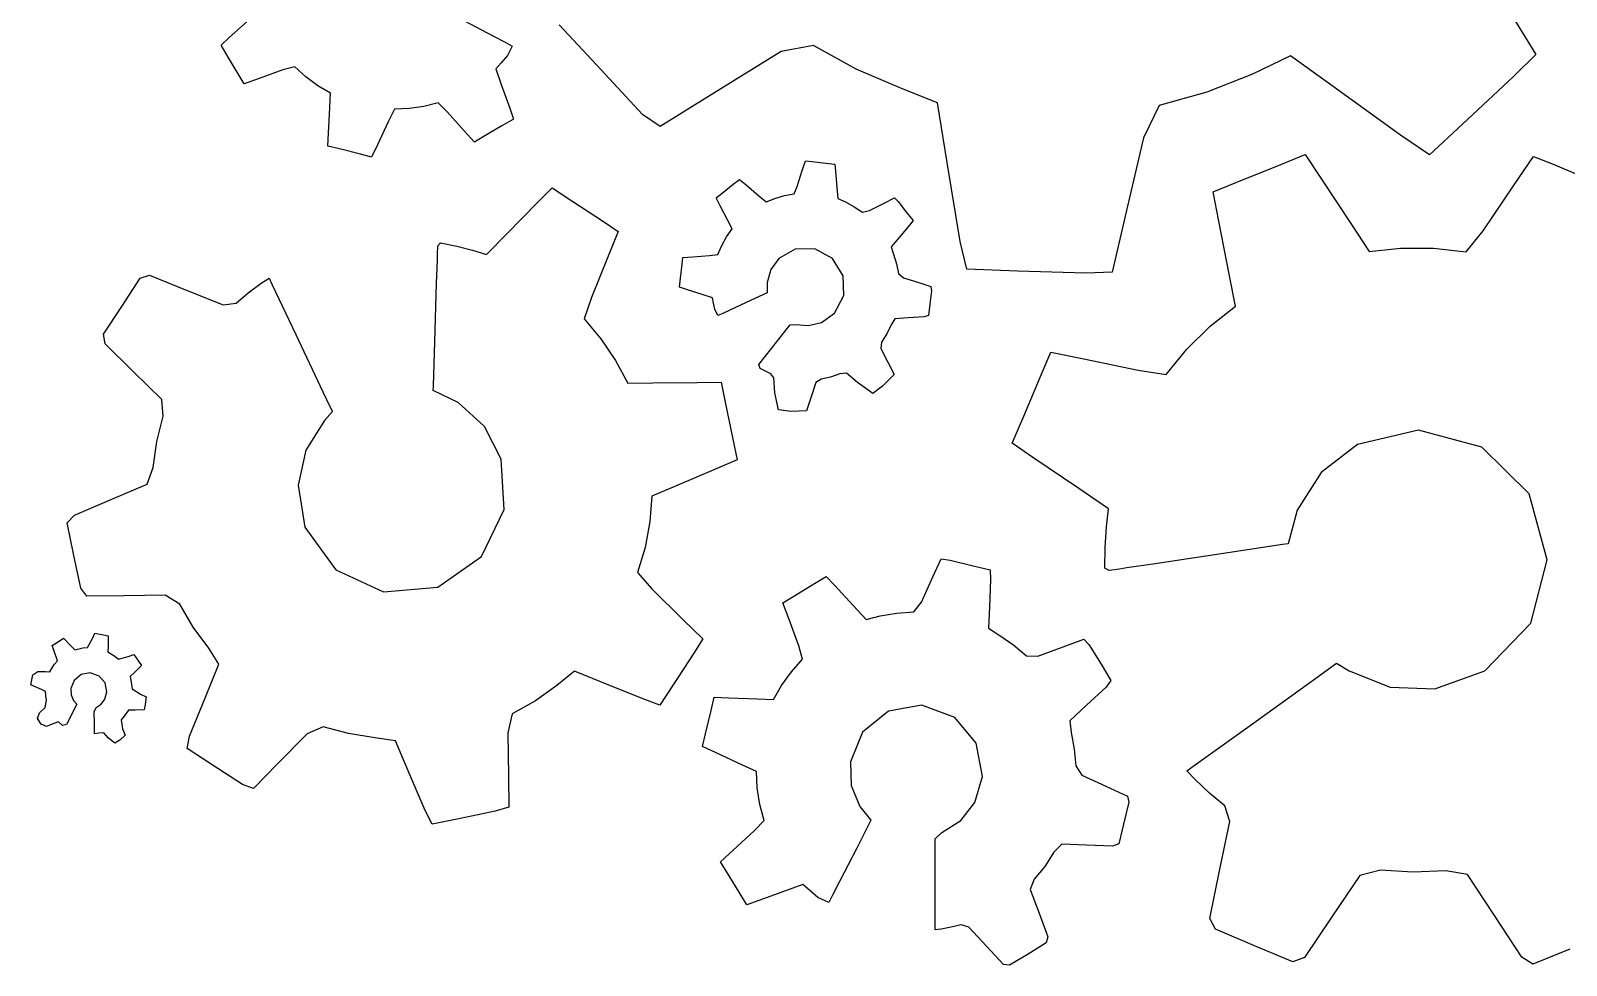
# Model space of a CAD drawing. Header units: metres. Extents: x 300 to 1036, y 0 to 304.
# Drawn here: x 385.6 to 395.45, y 210.51 to 216.51 of the extents above; entities that cross this region are included whole.
import ezdxf

# ---------------------------------------------------------------- set-up
doc = ezdxf.new("R2010")
doc.units = ezdxf.units.M

msp = doc.modelspace()

# ---------------------------------------------------------------- linework, layer by layer
at = {"layer": 'COMPONENT2'}
for p, q in [((395.0803, 216.6366), (395.2533, 216.358)), ((386.8698, 216.4663), (386.9889, 216.5738)), ((388.3761, 216.577), (388.5661, 216.4769)), ((389.229, 216.2896), (388.9872, 216.5483)), ((386.8196, 216.419), (386.8698, 216.4663)), ((386.8652, 216.3425), (386.8196, 216.419)), ((388.5661, 216.4769), (388.6405, 216.4377)), ((388.6405, 216.4377), (388.6864, 216.4134)), ((388.6864, 216.4134), (388.656, 216.3515)), ((390.6187, 216.4163), (390.4113, 216.3788)), ((390.8922, 216.2642), (390.6187, 216.4163)), ((386.9357, 216.2241), (386.8652, 216.3425)), ((388.6167, 216.3057), (388.5806, 216.2664)), ((388.656, 216.3515), (388.6167, 216.3057)), ((390.4113, 216.3788), (389.9808, 216.1112)), ((393.6779, 216.3497), (393.4352, 216.2328)), ((393.961, 216.1461), (393.6779, 216.3497)), ((395.2533, 216.358), (395.1085, 216.2179)), ((386.9684, 216.1714), (386.9357, 216.2241)), ((387.0634, 216.2053), (386.9684, 216.1714)), ((387.2156, 216.2595), (387.0634, 216.2053)), ((387.292, 216.2798), (387.2156, 216.2595)), ((387.3627, 216.2153), (387.292, 216.2798)), ((387.4406, 216.158), (387.3627, 216.2153)), ((388.5806, 216.2664), (388.6159, 216.1673)), ((389.5232, 215.9748), (389.229, 216.2896)), ((391.1827, 216.141), (390.8922, 216.2642)), ((393.4352, 216.2328), (393.1428, 216.117)), ((395.1085, 216.2179), (394.781, 215.9119)), ((387.5206, 216.1108), (387.4406, 216.158)), ((387.5158, 216.0168), (387.5206, 216.1108)), ((388.6159, 216.1673), (388.6706, 216.0141)), ((389.9808, 216.1112), (389.6365, 215.8972)), ((391.4143, 216.0477), (391.1827, 216.141)), ((393.1428, 216.117), (392.8365, 216.0323)), ((394.3846, 215.8413), (393.961, 216.1461)), ((387.5076, 215.8547), (387.5158, 216.0168)), ((387.9306, 216.008), (387.8916, 215.9261)), ((388.0251, 216.0118), (387.9306, 216.008)), ((388.1201, 216.0257), (388.0251, 216.0118)), ((388.2123, 216.0492), (388.1201, 216.0257)), ((388.2704, 215.9912), (388.2123, 216.0492)), ((388.6706, 216.0141), (388.6942, 215.9449)), ((391.4767, 215.665), (391.4143, 216.0477)), ((392.8365, 216.0323), (392.7359, 215.8252)), ((387.8916, 215.9261), (387.8218, 215.7791)), ((388.3795, 215.8701), (388.2704, 215.9912)), ((388.6201, 215.9007), (388.5013, 215.8299)), ((388.6942, 215.9449), (388.6201, 215.9007)), ((389.6365, 215.8972), (389.5232, 215.9748)), ((394.781, 215.9119), (394.5693, 215.7142)), ((387.5034, 215.7716), (387.5076, 215.8547)), ((388.4452, 215.7972), (388.3795, 215.8701)), ((388.5013, 215.8299), (388.4452, 215.7972)), ((392.7359, 215.8252), (392.6181, 215.3213)), ((394.5693, 215.7142), (394.3846, 215.8413)), ((387.5783, 215.7526), (387.5034, 215.7716)), ((387.7127, 215.7186), (387.5783, 215.7526)), ((387.7845, 215.7004), (387.7127, 215.7186)), ((387.8218, 215.7791), (387.7845, 215.7004)), ((393.6156, 215.6534), (393.7727, 215.7173)), ((393.7727, 215.7173), (393.8731, 215.5649)), ((395.1127, 215.5217), (395.2366, 215.7048)), ((395.2366, 215.7048), (395.3627, 215.6541)), ((390.5142, 215.5124), (390.5469, 215.6135)), ((390.5469, 215.6135), (390.5672, 215.6767)), ((390.5672, 215.6767), (390.6078, 215.6726)), ((390.6078, 215.6726), (390.6978, 215.6621)), ((390.6978, 215.6621), (390.756, 215.6552)), ((390.756, 215.6552), (390.7606, 215.6101)), ((390.7606, 215.6101), (390.7691, 215.5048)), ((391.5593, 215.1585), (391.4767, 215.665)), ((393.334, 215.5388), (393.6156, 215.6534)), ((395.3627, 215.6541), (395.6411, 215.5366)), ((390.0332, 215.4694), (390.1048, 215.5259)), ((390.1048, 215.5259), (390.1447, 215.5574)), ((390.1447, 215.5574), (390.1864, 215.522)), ((390.1864, 215.522), (390.2677, 215.4528)), ((390.4942, 215.4644), (390.5142, 215.5124)), ((390.7691, 215.5048), (390.7747, 215.4345)), ((393.1833, 215.4775), (393.334, 215.5388)), ((393.8731, 215.5649), (394.0689, 215.2674)), ((394.9142, 215.2284), (395.1127, 215.5217)), ((388.6515, 215.208), (388.8512, 215.4119)), ((388.8512, 215.4119), (388.9421, 215.5023)), ((388.9421, 215.5023), (389.0687, 215.4194)), ((389.0687, 215.4194), (389.2714, 215.2867)), ((389.9949, 215.4391), (390.0332, 215.4694)), ((390.021, 215.3882), (389.9949, 215.4391)), ((390.2677, 215.4528), (390.3148, 215.4127)), ((390.3148, 215.4127), (390.3714, 215.4356)), ((390.3714, 215.4356), (390.4323, 215.4533)), ((390.4323, 215.4533), (390.4942, 215.4644)), ((390.7747, 215.4345), (390.8244, 215.4124)), ((390.8244, 215.4124), (390.8805, 215.3824)), ((390.9788, 215.3577), (391.0719, 215.4054)), ((391.0719, 215.4054), (391.1382, 215.4394)), ((391.1382, 215.4394), (391.1612, 215.4148)), ((391.1612, 215.4148), (391.2167, 215.3447)), ((393.2195, 215.2901), (393.1833, 215.4775)), ((390.0699, 215.293), (390.021, 215.3882)), ((390.8805, 215.3824), (390.9337, 215.3462)), ((390.9337, 215.3462), (390.9788, 215.3577)), ((391.2167, 215.3447), (391.2574, 215.2933)), ((392.6181, 215.3213), (392.5343, 214.9627)), ((389.2714, 215.2867), (389.3661, 215.2235)), ((389.3661, 215.2235), (389.3017, 215.0638)), ((390.0614, 215.1891), (390.0972, 215.2399)), ((390.0972, 215.2399), (390.0699, 215.293)), ((391.2356, 215.2633), (391.1682, 215.1844)), ((391.2574, 215.2933), (391.2356, 215.2633)), ((393.2872, 214.9396), (393.2195, 215.2901)), ((394.0689, 215.2674), (394.1824, 215.0948)), ((394.8056, 215.0934), (394.9142, 215.2284)), ((388.2078, 215.0764), (388.2096, 215.1302)), ((388.2096, 215.1302), (388.2261, 215.1498)), ((388.2261, 215.1498), (388.3305, 215.1298)), ((388.3305, 215.1298), (388.4328, 215.1029)), ((388.5225, 215.0763), (388.6515, 215.208)), ((390.0059, 215.0765), (390.0306, 215.134)), ((390.0306, 215.134), (390.0614, 215.1891)), ((390.6282, 215.1113), (390.5022, 215.1092)), ((390.7406, 215.0506), (390.6282, 215.1113)), ((391.1682, 215.1844), (391.1173, 215.1248)), ((391.1173, 215.1248), (391.1331, 215.0769)), ((391.6031, 214.9804), (391.5593, 215.1585)), ((394.1824, 215.0948), (394.3849, 215.1155)), ((394.3849, 215.1155), (394.5966, 215.1155)), ((394.5966, 215.1155), (394.8056, 215.0934)), ((388.2019, 214.892), (388.2066, 215.0392)), ((388.2066, 215.0392), (388.2078, 215.0764)), ((388.4328, 215.1029), (388.5225, 215.0763)), ((389.3017, 215.0638), (389.1947, 214.7987)), ((389.7653, 214.9232), (389.7759, 215.0135)), ((389.7759, 215.0135), (389.7814, 215.0559)), ((389.7814, 215.0559), (389.8457, 215.061)), ((389.8457, 215.061), (389.9525, 215.0694)), ((389.9525, 215.0694), (390.0059, 215.0765)), ((390.3972, 215.0494), (390.345, 214.9783)), ((390.5022, 215.1092), (390.3972, 215.0494)), ((390.8095, 214.9387), (390.7406, 215.0506)), ((391.1331, 215.0769), (391.1521, 215.016)), ((391.1521, 215.016), (391.1643, 214.9539)), ((386.182, 214.7427), (386.3008, 214.9243)), ((386.3008, 214.9243), (386.36, 214.9434)), ((386.36, 214.9434), (386.5916, 214.8496)), ((387.0771, 214.8905), (387.127, 214.9229)), ((387.127, 214.9229), (387.1471, 214.881)), ((389.7586, 214.8668), (389.7653, 214.9232)), ((390.345, 214.9783), (390.3211, 214.8957)), ((390.8134, 214.8126), (390.8095, 214.9387)), ((391.1643, 214.9539), (391.1972, 214.9267)), ((391.1972, 214.9267), (391.2947, 214.8952)), ((391.9269, 214.9695), (391.6031, 214.9804)), ((392.3682, 214.9547), (391.9269, 214.9695)), ((392.5343, 214.9627), (392.3682, 214.9547)), ((393.3249, 214.7442), (393.2872, 214.9396)), ((386.5916, 214.8496), (386.8323, 214.7522)), ((386.915, 214.7637), (386.9939, 214.8296)), ((386.9939, 214.8296), (387.0771, 214.8905)), ((387.1471, 214.881), (387.2984, 214.5619)), ((388.1901, 214.5158), (388.2019, 214.892)), ((389.8042, 214.8515), (389.7586, 214.8668)), ((389.906, 214.8187), (389.8042, 214.8515)), ((389.9718, 214.7975), (389.906, 214.8187)), ((390.3223, 214.8291), (390.2157, 214.7798)), ((390.3211, 214.8957), (390.3223, 214.8291)), ((391.2947, 214.8952), (391.3726, 214.87)), ((391.3754, 214.8424), (391.3654, 214.7559)), ((391.3726, 214.87), (391.3754, 214.8424)), ((386.0647, 214.5634), (386.182, 214.7427)), ((386.8323, 214.7522), (386.915, 214.7637)), ((389.1947, 214.7987), (389.1479, 214.6626)), ((389.978, 214.7629), (389.9718, 214.7975)), ((389.9862, 214.7241), (389.978, 214.7629)), ((390.0062, 214.6834), (389.9862, 214.7241)), ((390.0874, 214.7207), (390.0372, 214.6976)), ((390.2157, 214.7798), (390.0874, 214.7207)), ((390.7542, 214.6995), (390.8134, 214.8126)), ((391.3654, 214.7559), (391.3571, 214.6849)), ((393.1628, 214.6149), (393.3249, 214.7442)), ((389.1479, 214.6626), (389.2557, 214.5352)), ((390.0372, 214.6976), (390.0062, 214.6834)), ((390.4437, 214.593), (390.4689, 214.6251)), ((390.4689, 214.6251), (390.5035, 214.6273)), ((390.5035, 214.6273), (390.5878, 214.619)), ((390.5878, 214.619), (390.6711, 214.6398)), ((390.6711, 214.6398), (390.7542, 214.6995)), ((391.1182, 214.6232), (391.0895, 214.5671)), ((391.1418, 214.6617), (391.1182, 214.6232)), ((391.227, 214.6685), (391.1418, 214.6617)), ((391.328, 214.6765), (391.227, 214.6685)), ((391.3571, 214.6849), (391.328, 214.6765)), ((386.0757, 214.5017), (386.0647, 214.5634)), ((387.2984, 214.5619), (387.4728, 214.1941)), ((389.2557, 214.5352), (389.3502, 214.3961)), ((390.3496, 214.4729), (390.4437, 214.593)), ((391.0895, 214.5671), (391.0547, 214.5138)), ((393.0131, 214.4672), (393.1628, 214.6149)), ((386.2562, 214.325), (386.0757, 214.5017)), ((388.1811, 214.2317), (388.1901, 214.5158)), ((390.268, 214.3687), (390.3496, 214.4729)), ((391.0547, 214.5138), (391.0514, 214.4726)), ((391.0514, 214.4726), (391.0968, 214.3838)), ((392.0852, 214.3181), (392.1418, 214.4487)), ((392.1418, 214.4487), (392.3526, 214.4052)), ((392.8805, 214.306), (393.0131, 214.4672)), ((386.439, 214.146), (386.2562, 214.325)), ((389.3502, 214.3961), (389.4286, 214.25)), ((390.2763, 214.3436), (390.268, 214.3687)), ((390.3108, 214.3259), (390.2763, 214.3436)), ((390.3463, 214.3105), (390.3108, 214.3259)), ((391.0968, 214.3838), (391.1372, 214.3047)), ((392.3526, 214.4052), (392.7026, 214.333)), ((392.7026, 214.333), (392.8805, 214.306)), ((388.18, 214.2022), (388.1811, 214.2317)), ((389.4286, 214.25), (389.5878, 214.2517)), ((389.5878, 214.2517), (389.8732, 214.2545)), ((389.8732, 214.2545), (390.0259, 214.2561)), ((390.0259, 214.2561), (390.0525, 214.1288)), ((390.364, 214.2847), (390.3463, 214.3105)), ((390.3716, 214.1876), (390.364, 214.2847)), ((390.6332, 214.2543), (390.6037, 214.1629)), ((390.6681, 214.2755), (390.6332, 214.2543)), ((390.7292, 214.2889), (390.6681, 214.2755)), ((390.7891, 214.3088), (390.7292, 214.2889)), ((390.8316, 214.3139), (390.7891, 214.3088)), ((390.9015, 214.2542), (390.8316, 214.3139)), ((391.0003, 214.1832), (390.9015, 214.2542)), ((391.0607, 214.2309), (391.0003, 214.1832)), ((391.1372, 214.3047), (391.0607, 214.2309)), ((391.9675, 214.039), (392.0852, 214.3181)), ((386.448, 214.0375), (386.439, 214.146)), ((387.4728, 214.1941), (387.5195, 214.0957)), ((388.3408, 214.126), (388.18, 214.2022)), ((388.5093, 213.9707), (388.3408, 214.126)), ((390.0525, 214.1288), (390.1022, 213.8907)), ((390.3952, 214.0776), (390.3716, 214.1876)), ((390.6037, 214.1629), (390.5746, 214.0728)), ((386.4069, 213.8756), (386.448, 214.0375)), ((387.533, 214.0674), (387.4828, 214.0108)), ((387.5195, 214.0957), (387.533, 214.0674)), ((390.476, 214.0681), (390.3952, 214.0776)), ((390.5746, 214.0728), (390.476, 214.0681)), ((391.8939, 213.8647), (391.9675, 214.039)), ((387.4828, 214.0108), (387.3627, 213.8195)), ((388.6168, 213.7616), (388.5093, 213.9707)), ((394.5, 213.9486), (394.108, 213.8551)), ((394.9054, 213.8383), (394.5, 213.9486)), ((386.383, 213.7088), (386.4069, 213.8756)), ((390.1022, 213.8907), (390.1299, 213.758)), ((392.0255, 213.7732), (391.8939, 213.8647)), ((394.108, 213.8551), (393.8748, 213.676)), ((395.2087, 213.5394), (394.9054, 213.8383)), ((387.3627, 213.8195), (387.3132, 213.596)), ((388.6341, 213.4397), (388.6168, 213.7616)), ((390.1299, 213.758), (389.9956, 213.7009)), ((392.3209, 213.5733), (392.0255, 213.7732)), ((386.3445, 213.6015), (386.383, 213.7088)), ((389.9956, 213.7009), (389.7333, 213.5896)), ((393.8748, 213.676), (393.7216, 213.4341)), ((386.1188, 213.5056), (386.3445, 213.6015)), ((387.3132, 213.596), (387.357, 213.3266)), ((389.7333, 213.5896), (389.5812, 213.525)), ((392.5119, 213.4441), (392.3209, 213.5733)), ((395.325, 213.117), (395.2087, 213.5394)), ((385.8782, 213.4034), (386.1188, 213.5056)), ((388.4891, 213.1365), (388.6341, 213.4397)), ((389.5812, 213.525), (389.5686, 213.3627)), ((392.4993, 213.3279), (392.5119, 213.4441)), ((385.8316, 213.3545), (385.8782, 213.4034)), ((385.8735, 213.1537), (385.8316, 213.3545)), ((389.5686, 213.3627), (389.5384, 213.1961)), ((393.7216, 213.4341), (393.6639, 213.2193)), ((387.357, 213.3266), (387.5563, 213.051)), ((392.4893, 213.196), (392.4993, 213.3279)), ((385.9194, 212.9341), (385.8735, 213.1537)), ((389.5384, 213.1961), (389.491, 213.0349)), ((392.4882, 213.0631), (392.4893, 213.196)), ((393.276, 213.1611), (392.8105, 213.0912)), ((393.6276, 213.2139), (393.276, 213.1611)), ((393.6639, 213.2193), (393.6276, 213.2139)), ((387.5563, 213.051), (387.8615, 212.9099)), ((388.2105, 212.9407), (388.4891, 213.1365)), ((391.3854, 213.0071), (391.4385, 213.1225)), ((391.4385, 213.1225), (391.4952, 213.1136)), ((391.4952, 213.1136), (391.6433, 213.0781)), ((391.6433, 213.0781), (391.7521, 213.052)), ((391.7521, 213.052), (391.7546, 212.9888)), ((392.5159, 213.0471), (392.4882, 213.0631)), ((392.5824, 213.057), (392.5159, 213.0471)), ((392.6283, 213.0639), (392.5824, 213.057)), ((392.8105, 213.0912), (392.6283, 213.0639)), ((395.22, 212.7101), (395.325, 213.117)), ((389.491, 213.0349), (389.5816, 212.9301)), ((390.4822, 212.8766), (390.6141, 212.9572)), ((390.6141, 212.9572), (390.6994, 213.0093)), ((390.6994, 213.0093), (390.753, 212.9536)), ((390.753, 212.9536), (390.8751, 212.8213)), ((391.3109, 212.845), (391.3854, 213.0071)), ((391.7546, 212.9888), (391.7475, 212.8121)), ((385.9586, 212.8833), (385.9194, 212.9341)), ((386.1954, 212.8857), (385.9586, 212.8833)), ((386.4614, 212.8884), (386.1954, 212.8857)), ((386.5556, 212.8314), (386.4614, 212.8884)), ((387.8615, 212.9099), (388.2105, 212.9407)), ((389.5816, 212.9301), (389.7839, 212.7319)), ((390.4235, 212.8393), (390.4822, 212.8766)), ((391.2626, 212.782), (391.3109, 212.845)), ((386.6412, 212.6848), (386.5556, 212.8314)), ((390.4628, 212.7332), (390.4235, 212.8393)), ((390.8751, 212.8213), (390.9566, 212.7329)), ((390.9566, 212.7329), (391.0465, 212.7557)), ((391.0465, 212.7557), (391.1532, 212.7746)), ((391.1532, 212.7746), (391.2626, 212.782)), ((391.7475, 212.8121), (391.7422, 212.6785)), ((386.7409, 212.5492), (386.6412, 212.6848)), ((389.7839, 212.7319), (389.9102, 212.6081)), ((390.5256, 212.5633), (390.4628, 212.7332)), ((391.7422, 212.6785), (391.8137, 212.6309)), ((394.9257, 212.4033), (395.22, 212.7101)), ((385.7355, 212.5659), (385.7866, 212.5987)), ((385.7464, 212.5373), (385.7355, 212.5659)), ((385.7866, 212.5987), (385.8094, 212.6132)), ((385.8094, 212.6132), (385.8578, 212.5627)), ((385.8578, 212.5627), (385.8802, 212.5389)), ((385.8802, 212.5389), (385.9336, 212.5509)), ((385.9336, 212.5509), (385.9633, 212.5533)), ((385.9633, 212.5533), (385.9958, 212.6147)), ((385.9958, 212.6147), (386.0098, 212.6462)), ((386.0098, 212.6462), (386.0657, 212.6349)), ((386.0657, 212.6349), (386.0954, 212.6282)), ((386.0948, 212.563), (386.0937, 212.5267)), ((386.0954, 212.6282), (386.0948, 212.563)), ((386.8044, 212.4471), (386.7409, 212.5492)), ((389.9102, 212.6081), (389.8522, 212.5161)), ((390.5494, 212.4779), (390.5256, 212.5633)), ((391.8137, 212.6309), (391.9032, 212.5692)), ((391.9032, 212.5692), (391.9848, 212.4989)), ((392.0574, 212.4971), (392.2214, 212.5577)), ((392.2214, 212.5577), (392.3525, 212.6062)), ((392.3525, 212.6062), (392.3855, 212.5722)), ((392.3855, 212.5722), (392.4632, 212.4455)), ((385.7707, 212.4684), (385.7464, 212.5373)), ((385.7515, 212.4463), (385.7707, 212.4684)), ((386.0937, 212.5267), (386.1379, 212.4977)), ((386.1379, 212.4977), (386.1603, 212.479)), ((386.1603, 212.479), (386.2243, 212.4957)), ((386.2243, 212.4957), (386.2598, 212.5093)), ((386.2598, 212.5093), (386.2904, 212.466)), ((386.2904, 212.466), (386.3081, 212.4379)), ((389.8522, 212.5161), (389.7198, 212.3139)), ((390.4779, 212.3976), (390.5494, 212.4779)), ((391.9848, 212.4989), (392.0574, 212.4971)), ((393.943, 212.4307), (393.9747, 212.4536)), ((393.9747, 212.4536), (394.0557, 212.4044)), ((385.5983, 212.3142), (385.6124, 212.3774)), ((385.6124, 212.3774), (385.6429, 212.3997)), ((385.6429, 212.3997), (385.6924, 212.3984)), ((385.6924, 212.3984), (385.7212, 212.3976)), ((385.7212, 212.3976), (385.7348, 212.4223)), ((385.7348, 212.4223), (385.7515, 212.4463)), ((385.9214, 212.3799), (385.8766, 212.3425)), ((385.9795, 212.3907), (385.9214, 212.3799)), ((386.0369, 212.3703), (385.9795, 212.3907)), ((386.0748, 212.326), (386.0369, 212.3703)), ((386.2659, 212.3942), (386.237, 212.367)), ((386.237, 212.367), (386.2456, 212.3177)), ((386.3081, 212.4379), (386.2659, 212.3942)), ((386.7188, 212.2355), (386.8044, 212.4471)), ((389.0859, 212.4021), (388.9738, 212.3097)), ((389.2602, 212.3316), (389.0859, 212.4021)), ((390.4147, 212.3096), (390.4779, 212.3976)), ((392.4632, 212.4455), (392.5271, 212.3414)), ((393.8324, 212.3511), (393.943, 212.4307)), ((394.0557, 212.4044), (394.3181, 212.2996)), ((394.6042, 212.2889), (394.9257, 212.4033)), ((385.6224, 212.3035), (385.5983, 212.3142)), ((385.6675, 212.2833), (385.6224, 212.3035)), ((385.6926, 212.2721), (385.6675, 212.2833)), ((385.6945, 212.2434), (385.6926, 212.2721)), ((385.8766, 212.3425), (385.8561, 212.2905)), ((385.8561, 212.2905), (385.8579, 212.2498)), ((386.0739, 212.2225), (386.0863, 212.2681)), ((386.0863, 212.2681), (386.0748, 212.326)), ((386.2456, 212.3177), (386.2487, 212.2884)), ((386.2487, 212.2884), (386.3017, 212.2538)), ((386.3017, 212.2538), (386.3392, 212.237)), ((388.9738, 212.3097), (388.8353, 212.2117)), ((389.5212, 212.2262), (389.2602, 212.3316)), ((389.7198, 212.3139), (389.6342, 212.1832)), ((390.3629, 212.2193), (390.4147, 212.3096)), ((392.4969, 212.2996), (392.3698, 212.1824)), ((392.5271, 212.3414), (392.4969, 212.2996)), ((393.4191, 212.0539), (393.8324, 212.3511)), ((394.3181, 212.2996), (394.6042, 212.2889)), ((385.6539, 212.1346), (385.6901, 212.1687)), ((385.6901, 212.1687), (385.6995, 212.2146)), ((385.6995, 212.2146), (385.6945, 212.2434)), ((385.8579, 212.2498), (385.8733, 212.2131)), ((385.8931, 212.1894), (385.869, 212.1408)), ((385.8733, 212.2131), (385.8931, 212.1894)), ((386.0054, 212.1397), (386.0172, 212.1693)), ((386.0172, 212.1693), (386.05, 212.1908)), ((386.05, 212.1908), (386.0739, 212.2225)), ((386.3331, 212.1882), (386.3252, 212.1535)), ((386.3392, 212.237), (386.3331, 212.1882)), ((386.6175, 211.9849), (386.7188, 212.2355)), ((388.8353, 212.2117), (388.6855, 212.1282)), ((389.6342, 212.1832), (389.5212, 212.2262)), ((389.9622, 212.1501), (389.9825, 212.2344)), ((389.9825, 212.2344), (390.0756, 212.2308)), ((390.0756, 212.2308), (390.2574, 212.2235)), ((390.2574, 212.2235), (390.3629, 212.2193)), ((391.315, 212.1824), (391.1005, 212.1454)), ((391.5253, 212.1048), (391.315, 212.1824)), ((392.3698, 212.1824), (392.2625, 212.0834)), ((385.6426, 212.0972), (385.6539, 212.1346)), ((385.665, 212.0616), (385.6426, 212.0972)), ((385.7, 212.0471), (385.665, 212.0616)), ((385.7463, 212.0648), (385.7, 212.0471)), ((385.7762, 212.0762), (385.7463, 212.0648)), ((385.8026, 212.0539), (385.7762, 212.0762)), ((385.8286, 212.0593), (385.8026, 212.0539)), ((385.84, 212.0822), (385.8286, 212.0593)), ((385.869, 212.1408), (385.84, 212.0822)), ((386.0065, 212.0689), (386.0054, 212.1397)), ((386.0075, 211.9996), (386.0065, 212.0689)), ((386.1967, 212.1129), (386.1785, 212.0903)), ((386.1785, 212.0903), (386.1879, 212.0311)), ((386.2263, 212.1516), (386.1967, 212.1129)), ((386.2689, 212.1504), (386.2263, 212.1516)), ((386.3252, 212.1535), (386.2689, 212.1504)), ((388.6855, 212.1282), (388.6593, 212.0067)), ((389.9258, 211.9989), (389.9622, 212.1501)), ((391.1005, 212.1454), (390.9339, 212.0098)), ((391.6632, 211.9398), (391.5253, 212.1048)), ((392.2625, 212.0834), (392.2714, 212.007)), ((386.0352, 212.0047), (386.0075, 211.9996)), ((386.0662, 212.0053), (386.0352, 212.0047)), ((386.0972, 211.9725), (386.0662, 212.0053)), ((386.1378, 211.9397), (386.0972, 211.9725)), ((386.1696, 211.9598), (386.1378, 211.9397)), ((386.2036, 211.9901), (386.1696, 211.9598)), ((386.1879, 212.0311), (386.2036, 211.9901)), ((386.6028, 211.9057), (386.6175, 211.9849)), ((387.3708, 211.9992), (387.1796, 211.8039)), ((387.4747, 212.0454), (387.3708, 211.9992)), ((387.6374, 212.0007), (387.4747, 212.0454)), ((387.8053, 211.9733), (387.6374, 212.0007)), ((387.9385, 211.954), (387.8053, 211.9733)), ((388.6593, 212.0067), (388.6622, 211.7277)), ((389.9063, 211.9181), (389.9258, 211.9989)), ((390.9339, 212.0098), (390.856, 211.8188)), ((392.2714, 212.007), (392.2921, 211.9015)), ((393.0607, 211.796), (393.4191, 212.0539)), ((386.7627, 211.8011), (386.6028, 211.9057)), ((388.0202, 211.7615), (387.9385, 211.954)), ((389.9949, 211.8772), (389.9063, 211.9181)), ((390.1605, 211.801), (389.9949, 211.8772)), ((391.703, 211.7259), (391.6632, 211.9398)), ((392.2921, 211.9015), (392.3015, 211.7934)), ((386.9573, 211.6739), (386.7627, 211.8011)), ((387.1796, 211.8039), (387.0267, 211.6478)), ((388.1283, 211.5068), (388.0202, 211.7615)), ((390.2529, 211.7584), (390.1605, 211.801)), ((390.856, 211.8188), (390.861, 211.6687)), ((392.3015, 211.7934), (392.3404, 211.7347)), ((393.0135, 211.7622), (393.0607, 211.796)), ((393.0645, 211.708), (393.0135, 211.7622)), ((387.0267, 211.6478), (386.9573, 211.6739)), ((388.6622, 211.7277), (388.6643, 211.529)), ((390.2585, 211.6526), (390.2529, 211.7584)), ((390.861, 211.6687), (390.9159, 211.533)), ((391.6547, 211.5584), (391.703, 211.7259)), ((392.3404, 211.7347), (392.4948, 211.6634)), ((392.4948, 211.6634), (392.6324, 211.6)), ((393.1582, 211.6192), (393.0645, 211.708)), ((390.2753, 211.5464), (390.2585, 211.6526)), ((392.6324, 211.6), (392.6412, 211.5599)), ((393.2569, 211.5369), (393.1582, 211.6192)), ((388.1741, 211.4191), (388.1283, 211.5068)), ((388.5783, 211.5035), (388.3451, 211.4549)), ((388.6643, 211.529), (388.5783, 211.5035)), ((390.3026, 211.4432), (390.2753, 211.5464)), ((390.9159, 211.533), (390.9879, 211.4451)), ((391.5651, 211.4429), (391.6547, 211.5584)), ((392.6412, 211.5599), (392.6076, 211.4205)), ((393.2896, 211.4378), (393.2569, 211.5369)), ((388.3451, 211.4549), (388.1741, 211.4191)), ((390.1042, 211.2535), (390.2384, 211.3774)), ((390.2384, 211.3774), (390.3026, 211.4432)), ((390.9745, 211.4188), (390.8964, 211.2663)), ((390.9879, 211.4451), (390.9745, 211.4188)), ((391.4433, 211.3652), (391.5651, 211.4429)), ((392.6076, 211.4205), (392.5769, 211.293)), ((393.2239, 211.1199), (393.2896, 211.4378)), ((391.3991, 211.3259), (391.4433, 211.3652)), ((391.3992, 211.2562), (391.3991, 211.3259)), ((392.213, 211.2906), (392.1615, 211.239)), ((392.3696, 211.2843), (392.213, 211.2906)), ((392.5366, 211.2775), (392.3696, 211.2843)), ((392.5769, 211.293), (392.5366, 211.2775)), ((390.0233, 211.1789), (390.1042, 211.2535)), ((390.0607, 211.1164), (390.0233, 211.1789)), ((390.8964, 211.2663), (390.7868, 211.0521)), ((391.3995, 210.996), (391.3992, 211.2562)), ((392.1615, 211.239), (392.1021, 211.1491)), ((390.1416, 210.9843), (390.0607, 211.1164)), ((392.1021, 211.1491), (392.0342, 211.0667)), ((393.1607, 210.814), (393.2239, 211.1199)), ((394.1237, 211.09), (393.9445, 210.8249)), ((394.255, 211.1254), (394.1237, 211.09)), ((394.4634, 211.1113), (394.255, 211.1254)), ((394.674, 211.1193), (394.4634, 211.1113)), ((394.8147, 211.096), (394.674, 211.1193)), ((394.9832, 210.8398), (394.8147, 211.096)), ((390.1921, 210.9018), (390.1416, 210.9843)), ((390.4403, 210.9924), (390.2693, 210.9292)), ((390.5509, 211.0332), (390.4403, 210.9924)), ((390.5955, 210.9934), (390.5509, 211.0332)), ((390.6474, 210.95), (390.5955, 210.9934)), ((390.7868, 211.0521), (390.7439, 210.9683)), ((391.3998, 210.7702), (391.3995, 210.996)), ((392.0342, 211.0667), (392.0099, 211.0015)), ((392.0099, 211.0015), (392.0666, 210.8481)), ((390.2693, 210.9292), (390.1921, 210.9018)), ((390.7172, 210.9166), (390.6474, 210.95)), ((390.7439, 210.9683), (390.7172, 210.9166)), ((392.0666, 210.8481), (392.1225, 210.6967)), ((393.1974, 210.7454), (393.1607, 210.814)), ((393.9445, 210.8249), (393.7676, 210.5632)), ((395.1628, 210.5667), (394.9832, 210.8398)), ((391.3998, 210.7406), (391.3998, 210.7702)), ((391.4375, 210.7457), (391.3998, 210.7406)), ((391.5021, 210.7581), (391.4375, 210.7457)), ((391.5655, 210.7747), (391.5021, 210.7581)), ((391.6165, 210.7588), (391.5655, 210.7747)), ((391.729, 210.6366), (391.6165, 210.7588)), ((392.1225, 210.6967), (392.112, 210.658)), ((393.4474, 210.6399), (393.1974, 210.7454)), ((391.8373, 210.5191), (391.729, 210.6366)), ((391.9951, 210.5865), (391.8767, 210.514)), ((392.112, 210.658), (391.9951, 210.5865)), ((393.6942, 210.5358), (393.4474, 210.6399)), ((395.471, 210.6169), (395.2334, 210.5203)), ((391.8767, 210.514), (391.8373, 210.5191)), ((393.7676, 210.5632), (393.6942, 210.5358)), ((395.2334, 210.5203), (395.1628, 210.5667))]:
    msp.add_line(p, q, dxfattribs=at)

doc.saveas('drawing.dxf')
